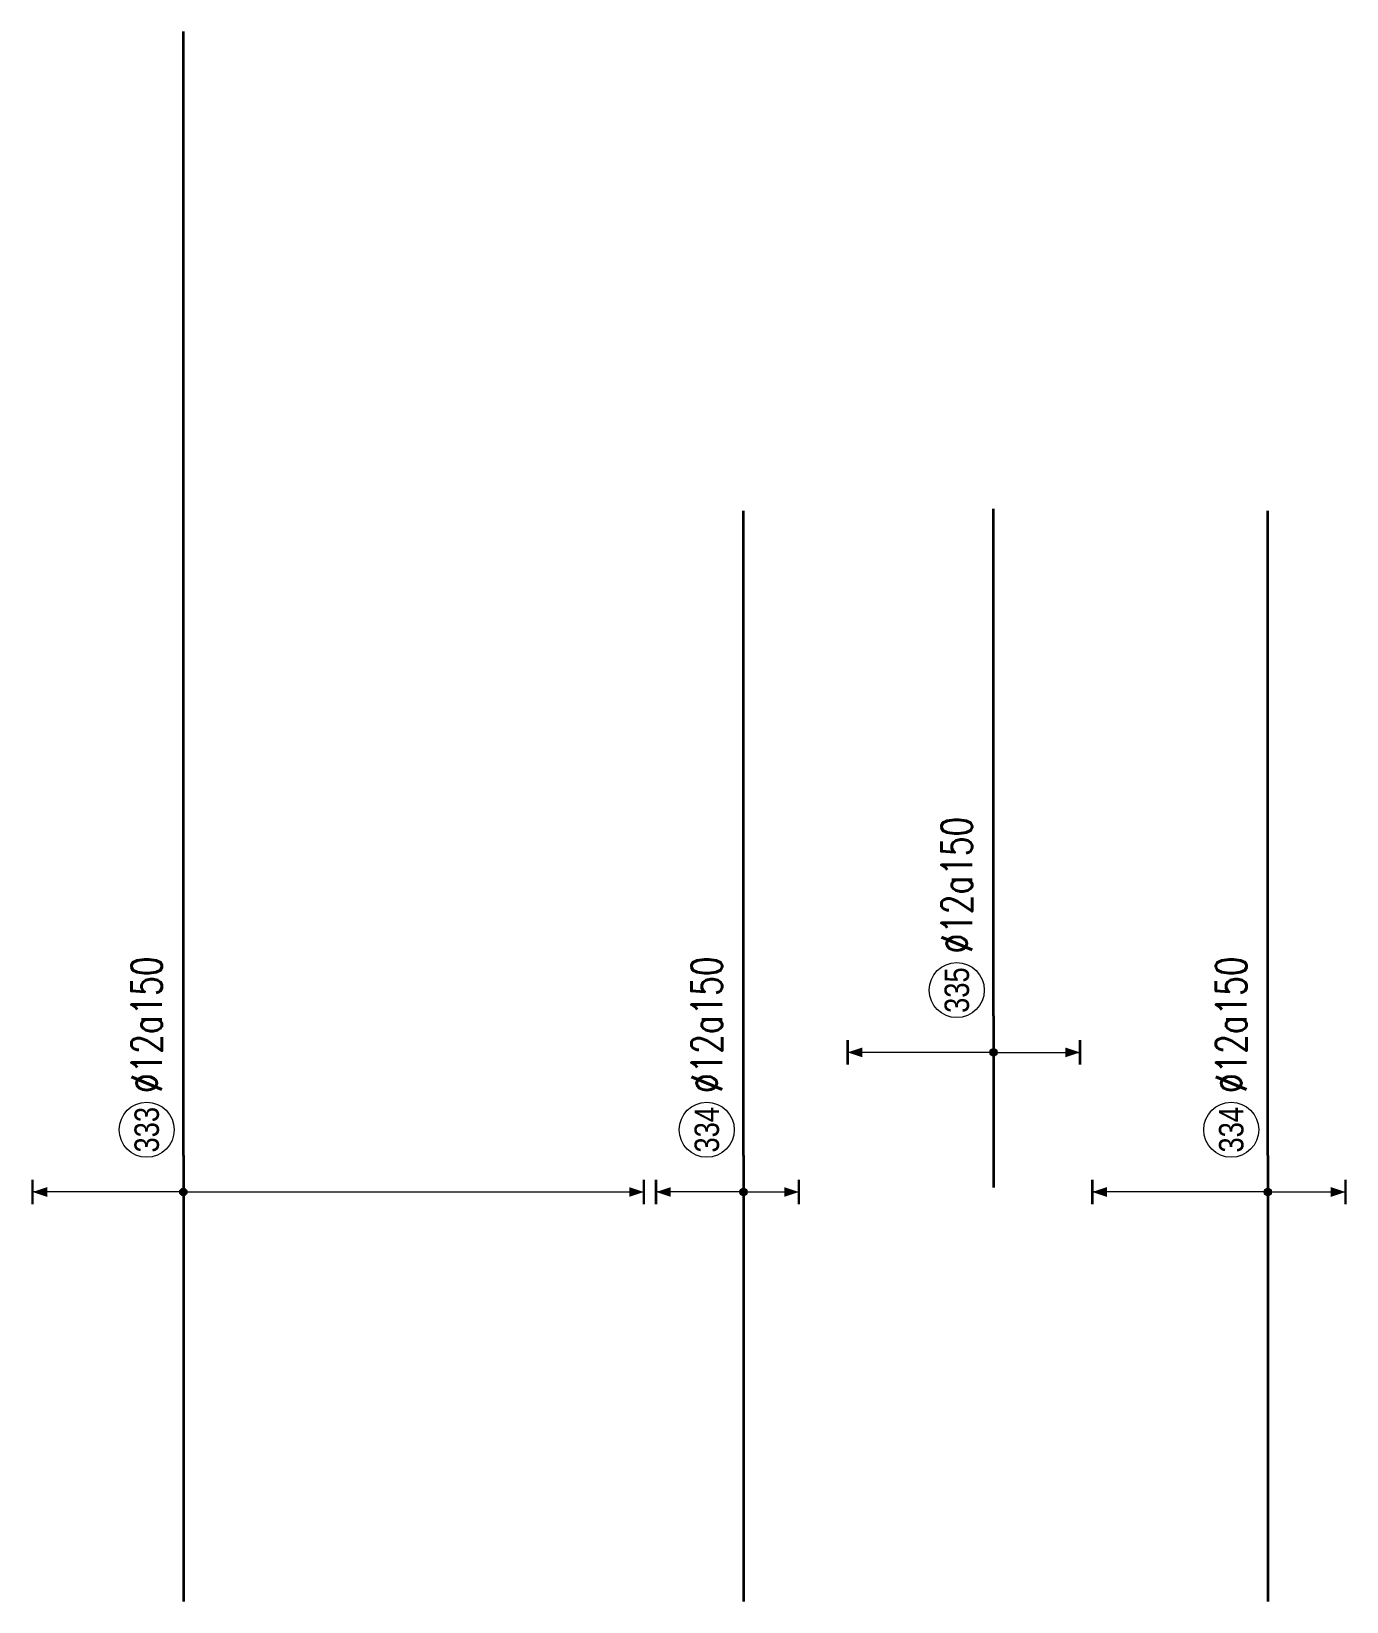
# Model space of a CAD drawing. Header units: millimetres. Extents: x -247377 to 927516, y -864259 to 155594.
# Drawn here: x 530949 to 552461, y -201170 to -175492 of the extents above; entities that cross this region are included whole.
import ezdxf
from ezdxf.enums import TextEntityAlignment as Align

# ---------------------------------------------------------------- set-up
doc = ezdxf.new("R2010")
doc.units = ezdxf.units.MM
doc.header["$MEASUREMENT"] = 0
for name, color, linetype, lineweight in [('NDC_S_DIM', 1, 'Continuous', 15), ('NDC_S_REBAR', 4, 'Continuous', 35), ('NDC_S_VN TEXT', 7, 'Continuous', 20)]:
    doc.layers.add(name, color=color, linetype=linetype, lineweight=lineweight)
doc.styles.add('ARIAL', font='arial.ttf', dxfattribs={"width": 0.8})
doc.styles.add('NDC_EN TXT', font='romans.shx', dxfattribs={"width": 0.8})

# ---------------------------------------------------------------- blocks, each defined once
blk = doc.blocks.new('*U877')
h = blk.add_hatch(color=6)
edge = h.paths.add_edge_path()
edge.add_arc((-2.99, 0), 0.3, 0, 360)
at = {"layer": 'NDC_S_DIM', "color": 8}
for q in [(-2.99, 12.33), (-2.99, -37.66)]:
    blk.add_line((-2.99, 0), q, dxfattribs=at)
for points in [[(-3.99, 12.33, 0.2, 0.2, 0), (-1.99, 12.33, 0, 0, 0)], [(-3.99, -37.66, 0.2, 0.2, 0), (-1.99, -37.66, 0, 0, 0)]]:
    blk.add_lwpolyline(points, format="xyseb", dxfattribs=at)
at = {"layer": 'NDC_S_DIM'}
blk.add_circle((2.1, 3), 2.25, dxfattribs=at)
at = {"layer": 'NDC_S_DIM', "color": 6}
blk.add_circle((-2.99, 0), 0.3, dxfattribs=at)
at = {"layer": 'NDC_S_DIM', "color": 8}
for points in [[(-3.39, 11.13), (-2.99, 12.33), (-2.59, 11.13)], [(-3.39, -36.46), (-2.99, -37.66), (-2.59, -36.46)]]:
    blk.add_solid(points, dxfattribs=at)
at = {"layer": 'NDC_S_REBAR'}
for p, q in [((0, 0), (-36.48, 0)), ((-36.48, 0), (-36.48, 0)), ((0, 0), (91.91, 0)), ((91.91, 0), (91.91, 0)), ((91.91, 0), (91.91, 0)), ((-36.48, 0), (-36.48, 0))]:
    blk.add_line(p, q, dxfattribs=at)
at = {"layer": 'NDC_S_VN TEXT', "style": 'ARIAL', "width": 0.8}
blk.add_attdef('KHT', text='', height=2, dxfattribs=at).set_placement((2.1, 3), align=Align.MIDDLE_CENTER)
at = {"layer": 'NDC_S_VN TEXT', "color": 3, "style": 'NDC_EN TXT', "width": 0.75}
blk.add_attdef('DKT', (5.1, 1.75), '', height=2.5, dxfattribs=at)
blk = doc.blocks.new('*U876')
h = blk.add_hatch(color=6)
edge = h.paths.add_edge_path()
edge.add_arc((-2.99, 0), 0.3, 0, 360)
at = {"layer": 'NDC_S_DIM', "color": 8}
for q in [(-2.99, 7.15), (-2.99, -4.53)]:
    blk.add_line((-2.99, 0), q, dxfattribs=at)
for points in [[(-3.99, 7.15, 0.2, 0.2, 0), (-1.99, 7.15, 0, 0, 0)], [(-3.99, -4.53, 0.2, 0.2, 0), (-1.99, -4.53, 0, 0, 0)]]:
    blk.add_lwpolyline(points, format="xyseb", dxfattribs=at)
at = {"layer": 'NDC_S_DIM'}
blk.add_circle((2.1, 3), 2.25, dxfattribs=at)
at = {"layer": 'NDC_S_DIM', "color": 6}
blk.add_circle((-2.99, 0), 0.3, dxfattribs=at)
at = {"layer": 'NDC_S_DIM', "color": 8}
for points in [[(-3.39, 5.95), (-2.99, 7.15), (-2.59, 5.95)], [(-3.39, -3.33), (-2.99, -4.53), (-2.59, -3.33)]]:
    blk.add_solid(points, dxfattribs=at)
at = {"layer": 'NDC_S_REBAR'}
for p, q in [((0, 0), (-36.48, 0)), ((-36.48, 0), (-36.48, 0)), ((0, 0), (52.72, 0)), ((52.72, 0), (52.72, 0)), ((52.72, 0), (52.72, 0)), ((-36.48, 0), (-36.48, 0))]:
    blk.add_line(p, q, dxfattribs=at)
at = {"layer": 'NDC_S_VN TEXT', "style": 'ARIAL', "width": 0.8}
blk.add_attdef('KHT', text='', height=2, dxfattribs=at).set_placement((2.1, 3), align=Align.MIDDLE_CENTER)
at = {"layer": 'NDC_S_VN TEXT', "color": 3, "style": 'NDC_EN TXT', "width": 0.75}
blk.add_attdef('DKT', (5.1, 1.75), '', height=2.5, dxfattribs=at)
blk = doc.blocks.new('*U867')
h = blk.add_hatch(color=6)
edge = h.paths.add_edge_path()
edge.add_arc((-2.99, 0), 0.3, 0, 360)
at = {"layer": 'NDC_S_DIM', "color": 8}
for q in [(-2.99, 14.36), (-2.99, -6.34)]:
    blk.add_line((-2.99, 0), q, dxfattribs=at)
for points in [[(-3.99, 14.36, 0.2, 0.2, 0), (-1.99, 14.36, 0, 0, 0)], [(-3.99, -6.34, 0.2, 0.2, 0), (-1.99, -6.34, 0, 0, 0)]]:
    blk.add_lwpolyline(points, format="xyseb", dxfattribs=at)
at = {"layer": 'NDC_S_DIM'}
blk.add_circle((2.1, 3), 2.25, dxfattribs=at)
at = {"layer": 'NDC_S_DIM', "color": 6}
blk.add_circle((-2.99, 0), 0.3, dxfattribs=at)
at = {"layer": 'NDC_S_DIM', "color": 8}
for points in [[(-3.39, 13.16), (-2.99, 14.36), (-2.59, 13.16)], [(-3.39, -5.14), (-2.99, -6.34), (-2.59, -5.14)]]:
    blk.add_solid(points, dxfattribs=at)
at = {"layer": 'NDC_S_REBAR'}
for p, q in [((0, 0), (-36.48, 0)), ((-36.48, 0), (-36.48, 0)), ((0, 0), (52.72, 0)), ((52.72, 0), (52.72, 0)), ((52.72, 0), (52.72, 0)), ((-36.48, 0), (-36.48, 0))]:
    blk.add_line(p, q, dxfattribs=at)
at = {"layer": 'NDC_S_VN TEXT', "style": 'ARIAL', "width": 0.8}
blk.add_attdef('KHT', text='', height=2, dxfattribs=at).set_placement((2.1, 3), align=Align.MIDDLE_CENTER)
at = {"layer": 'NDC_S_VN TEXT', "color": 3, "style": 'NDC_EN TXT', "width": 0.75}
blk.add_attdef('DKT', (5.1, 1.75), '', height=2.5, dxfattribs=at)
blk = doc.blocks.new('*U866')
h = blk.add_hatch(color=6)
edge = h.paths.add_edge_path()
edge.add_arc((-2.99, 0), 0.3, 0, 360)
at = {"layer": 'NDC_S_DIM', "color": 8}
for q in [(-2.99, 11.92), (-2.99, -7.08)]:
    blk.add_line((-2.99, 0), q, dxfattribs=at)
for points in [[(-3.99, 11.92, 0.2, 0.2, 0), (-1.99, 11.92, 0, 0, 0)], [(-3.99, -7.08, 0.2, 0.2, 0), (-1.99, -7.08, 0, 0, 0)]]:
    blk.add_lwpolyline(points, format="xyseb", dxfattribs=at)
at = {"layer": 'NDC_S_DIM'}
blk.add_circle((2.1, 3), 2.25, dxfattribs=at)
at = {"layer": 'NDC_S_DIM', "color": 6}
blk.add_circle((-2.99, 0), 0.3, dxfattribs=at)
at = {"layer": 'NDC_S_DIM', "color": 8}
for points in [[(-3.39, 10.72), (-2.99, 11.92), (-2.59, 10.72)], [(-3.39, -5.88), (-2.99, -7.08), (-2.59, -5.88)]]:
    blk.add_solid(points, dxfattribs=at)
at = {"layer": 'NDC_S_REBAR'}
for p, q in [((0, 0), (-14.05, 0)), ((-14.05, 0), (-14.05, 0)), ((0, 0), (41.45, 0)), ((41.45, 0), (41.45, 0)), ((41.45, 0), (41.45, 0)), ((-14.05, 0), (-14.05, 0))]:
    blk.add_line(p, q, dxfattribs=at)
at = {"layer": 'NDC_S_VN TEXT', "style": 'ARIAL', "width": 0.8}
blk.add_attdef('KHT', text='', height=2, dxfattribs=at).set_placement((2.1, 3), align=Align.MIDDLE_CENTER)
at = {"layer": 'NDC_S_VN TEXT', "color": 3, "style": 'NDC_EN TXT', "width": 0.75}
blk.add_attdef('DKT', (5.1, 1.75), '', height=2.5, dxfattribs=at)

msp = doc.modelspace()

# ---------------------------------------------------------------- block references
at = {"xscale": 200, "yscale": 200, "zscale": 200, "rotation": 90}
for name, p, values in [('*U877', (533434.5, -193873.5), {'KHT': '333', 'DKT': '%%C12a150'}), ('*U876', (542595.4, -193873.5), {'KHT': '334', 'DKT': '%%C12a150'}), ('*U866', (546684.4, -191590.2), {'KHT': '335', 'DKT': '%%C12a150'}), ('*U867', (551173, -193873.5), {'KHT': '334', 'DKT': '%%C12a150'})]:
    msp.add_blockref(name, p, dxfattribs=at).add_auto_attribs(values)

doc.saveas('drawing.dxf')
